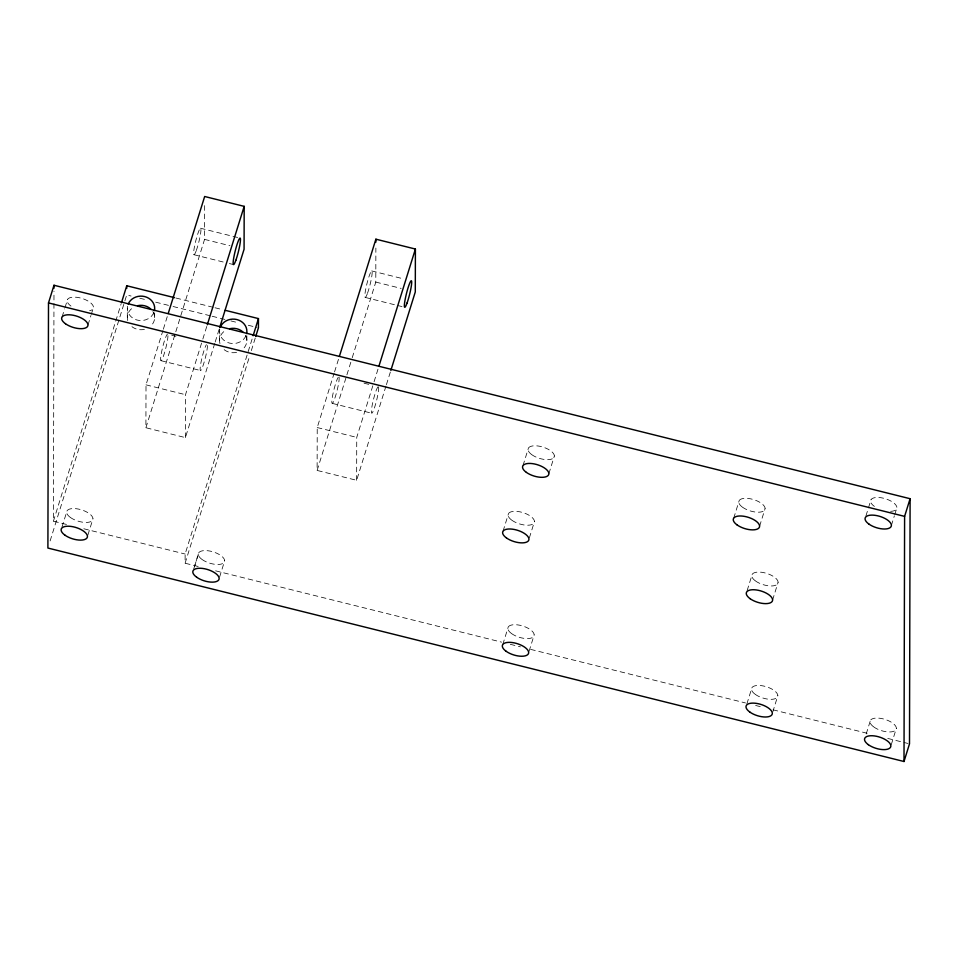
<?xml version="1.0" encoding="UTF-8"?>
<svg xmlns="http://www.w3.org/2000/svg" width="958" height="958" viewBox="0 0 958 958"><rect width="100%" height="100%" fill="white"/><g stroke="black" fill="none" stroke-linecap="round" stroke-linejoin="round"><path stroke-width="0.72" stroke-dasharray="4.79 3.59" d="M66.449 524.445L53.42 521.188L53.983 291.232M127.318 317.409L127.342 308.213M214.748 343.419L185.409 437.602L145.903 427.747L146.011 384.853L162.896 330.63M154.657 317.661L154.669 312.404M198.174 566.489L185.11 563.22L185.133 554.035L252.684 337.144M185.409 437.602L185.517 394.696L202.401 340.473M145.903 427.747L204.569 239.392L204.653 205.371M219.514 340.401L219.538 331.205M246.853 340.653L246.865 335.396M385.966 386.11L356.639 480.293L317.122 470.438L317.23 427.543L334.114 373.321M356.639 480.293L356.735 437.387L373.632 383.164M352.233 357.717L375.787 282.083L375.871 248.062M62.09 316.978L64.629 308.835M65.024 307.59L67.587 299.327M87.98 325.025L90.938 315.517M91.333 314.272L93.477 307.362M53.42 521.188L120.971 304.309M50.115 540.935L126.731 294.956L131.066 296.034M61.995 527.044L67.072 510.746M87.885 535.091L92.962 518.793M163.339 329.205L167.782 314.931M202.845 339.048L206.844 326.211M215.191 341.994L219.19 329.157M185.11 563.22L249.547 356.328M251.331 350.616L255.331 337.779M193.684 569.076L198.761 552.778M194.498 566.477L198.306 554.251M219.574 577.123L224.651 560.825M334.558 371.896L339 357.621M317.122 470.438L346.449 376.266M346.904 374.829L351.79 359.142M374.075 381.739L378.518 367.477M386.409 384.685L390.409 371.848M522.984 465.624L528.481 447.961M503.058 531.175L508.554 513.512M548.874 473.671L554.371 456.008M529.367 537.857L534.444 521.559M502.782 644.542L508.279 626.891M529.091 651.224L534.169 634.926M733.72 518.17L739.217 500.507M759.61 526.205L765.107 508.554M747.144 590.571L752.222 574.273M772.579 600.079L778.112 582.308M746.869 703.938L751.946 687.64M772.759 711.986L777.836 695.688M865.936 515.943L868.044 509.153M868.439 507.908L871.014 499.645M891.371 525.463L894.365 515.835M894.76 514.59L896.904 507.692M866.212 733.96L870.475 720.26M891.287 744.606L896.365 728.308M200.462 228.232L239.979 238.087M371.692 270.922L404.144 279.017M204.569 239.392L229.968 245.727M375.787 282.083L401.186 288.418M194.103 254.744L223.741 262.145M229.381 263.546L233.608 264.6M365.321 297.447L396.373 305.183M397.774 305.53L402.013 306.584M175.961 298.034L213.598 307.41M215.035 307.769L222.28 309.578M139.76 298.201L146.993 299.998M155.675 302.165L171.602 306.141M173.051 306.5L210.676 315.877M212.125 316.248L225.154 319.493M230.938 320.93L238.171 322.738M248.302 325.265L256.995 327.432M171.698 335.228L175.937 336.294M364.088 383.2L369.74 384.613M161.1 360.699L200.617 370.542M332.318 403.39L371.836 413.245M146.011 384.853L185.517 394.696M317.23 427.543L356.735 437.387M83.813 528.768L185.133 554.035M215.598 570.824L501.573 642.135M510.291 644.303L520.445 646.842M530.612 649.368L745.468 702.944M755.623 705.471L762.879 707.291M773.046 709.818L870.307 734.067M887.731 738.414L908.052 743.48M153.807 312.631A13.675 12.226 0.1 0 1 136.778 319.96A13.675 12.226 0.1 0 1 127.833 305.063M246.002 335.623A13.675 12.226 0.1 0 1 229.537 343.096A13.675 12.226 0.1 0 1 219.765 329.085M152.897 311.53A13.675 12.226 0.1 0 1 150.562 326.259M144.395 329.372A13.675 12.226 0.1 0 1 131.222 326.091M127.749 320.571A13.675 12.226 0.1 0 1 134.264 306.883M245.631 335.468A13.675 12.226 0.1 0 1 242.757 349.251M236.59 352.364A13.675 12.226 0.1 0 1 223.418 349.071M219.945 343.563A13.675 12.226 0.1 0 1 225.453 330.438M167.949 335.671A13.675 1.629 -76 0 1 163.016 357.226A13.675 1.629 -76 0 1 161.483 352.52A13.675 1.629 -76 0 1 167.47 334.174M378.566 387.02A13.675 1.629 -76 0 1 374.362 408.06A13.675 1.629 -76 0 1 372.027 406.108A13.675 1.629 -76 0 1 378.206 386.721M339.048 377.177A13.675 1.629 -76 0 1 335.168 397.259A13.675 1.629 -76 0 1 332.186 398.205A13.675 1.629 -76 0 1 338.114 377.476M207.467 345.515A13.675 1.629 -76 0 1 202.833 366.255A13.675 1.629 -76 0 1 200.629 364.423A13.675 1.629 -76 0 1 206.401 344.629M70.988 306.093A13.675 5.904 17.3 0 1 71 297.423A13.675 5.904 17.3 0 1 89.633 302.069A13.675 5.904 17.3 0 1 89.609 310.739M874.403 506.411A13.675 5.904 17.3 0 1 875.277 497.597A13.675 5.904 17.3 0 1 894.521 503.573A13.675 5.904 17.3 0 1 890.305 511.356M511.68 633.657A13.675 5.904 17.3 0 0 533.726 636.399A13.675 5.904 17.3 0 0 517.607 624.879A13.675 5.904 17.3 0 0 511.68 633.657M755.335 694.406A13.675 5.904 17.3 0 0 777.381 697.161A13.675 5.904 17.3 0 0 761.263 685.629A13.675 5.904 17.3 0 0 755.335 694.406M511.955 520.29A13.675 5.904 17.3 0 0 534.001 523.032A13.675 5.904 17.3 0 0 517.883 511.5A13.675 5.904 17.3 0 0 511.955 520.29M755.611 581.039A13.675 5.904 17.3 0 0 777.656 583.781A13.675 5.904 17.3 0 0 761.538 572.261A13.675 5.904 17.3 0 0 755.611 581.039M531.882 454.739A13.675 5.904 17.3 0 0 553.928 457.481A13.675 5.904 17.3 0 0 537.809 445.961A13.675 5.904 17.3 0 0 531.882 454.739M742.618 507.285A13.675 5.904 17.3 0 0 764.652 510.027A13.675 5.904 17.3 0 0 748.545 498.495A13.675 5.904 17.3 0 0 742.618 507.285M196.318 250.457A13.675 1.629 -76 0 0 200.833 228.531A13.675 1.629 -76 0 0 194.702 245.488A13.675 1.629 -76 0 0 196.318 250.457M367.537 293.148A13.675 1.629 -76 0 0 372.051 271.222A13.675 1.629 -76 0 0 365.92 288.178A13.675 1.629 -76 0 0 367.537 293.148M873.864 727.026A13.675 5.904 17.3 0 0 895.91 729.78A13.675 5.904 17.3 0 0 879.803 718.249A13.675 5.904 17.3 0 0 873.864 727.026M70.473 517.512A13.675 5.904 17.3 0 0 92.507 520.266A13.675 5.904 17.3 0 0 76.4 508.734A13.675 5.904 17.3 0 0 70.473 517.512M202.15 559.544A13.675 5.904 17.3 0 0 224.196 562.298A13.675 5.904 17.3 0 0 208.09 550.766A13.675 5.904 17.3 0 0 202.15 559.544"/><path stroke-width="1.44" d="M48.499 302.92L47.9 548.048L904.005 761.502L909.501 743.839L910.1 498.711L53.995 285.256L48.499 302.92L904.603 516.374L904.005 761.502M53.983 288.238L53.995 285.256M126.743 288.382L126.755 285.759L174.512 297.663M168.225 313.506L204.665 196.498L244.182 206.353L244.074 249.248L219.633 327.732M225.166 310.296L258.456 318.595L258.432 327.792L255.774 336.354M375.883 242.146L375.895 239.189L415.401 249.044L415.293 291.939L390.852 370.423M121.415 302.884L126.755 285.759M207.299 324.786L244.182 206.353M253.128 335.719L258.456 318.595M339.443 356.196L375.895 239.189M378.961 366.052L415.401 249.044M904.603 516.374L910.1 498.711M128.204 304.045A13.675 12.226 0.1 0 1 144.67 296.573A13.675 12.226 0.1 0 1 154.454 310.596M220.4 327.037A13.675 12.226 0.1 0 1 236.866 319.553A13.675 12.226 0.1 0 1 246.649 333.576M137.581 305.698A13.675 12.226 0.1 0 1 150.741 308.979M229.776 328.69A13.675 12.226 0.1 0 1 242.937 331.971M526.385 472.39A13.675 5.904 17.3 0 0 548.419 475.144A13.675 5.904 17.3 0 0 532.313 463.612A13.675 5.904 17.3 0 0 526.385 472.39M737.109 524.936A13.675 5.904 17.3 0 0 759.155 527.678A13.675 5.904 17.3 0 0 743.049 516.158A13.675 5.904 17.3 0 0 737.109 524.936M750.114 598.69A13.675 5.904 17.3 0 0 772.16 601.444A13.675 5.904 17.3 0 0 756.042 589.912A13.675 5.904 17.3 0 0 750.114 598.69M506.459 537.941A13.675 5.904 17.3 0 0 528.493 540.695A13.675 5.904 17.3 0 0 512.386 529.163A13.675 5.904 17.3 0 0 506.459 537.941M506.183 651.32A13.675 5.904 17.3 0 0 528.217 654.063A13.675 5.904 17.3 0 0 512.111 642.531A13.675 5.904 17.3 0 0 506.183 651.32M749.839 712.069A13.675 5.904 17.3 0 0 771.885 714.812A13.675 5.904 17.3 0 0 755.766 703.292A13.675 5.904 17.3 0 0 749.839 712.069M407.054 303.003A13.675 1.629 -76 0 0 411.569 281.077A13.675 1.629 -76 0 0 405.438 298.022A13.675 1.629 -76 0 0 407.054 303.003M235.836 260.313A13.675 1.629 -76 0 0 240.338 238.386A13.675 1.629 -76 0 0 234.219 255.331A13.675 1.629 -76 0 0 235.836 260.313M196.653 577.207A13.675 5.904 17.3 0 0 218.699 579.949A13.675 5.904 17.3 0 0 202.581 568.429A13.675 5.904 17.3 0 0 196.653 577.207M64.964 535.175A13.675 5.904 17.3 0 0 87.01 537.917A13.675 5.904 17.3 0 0 70.904 526.397A13.675 5.904 17.3 0 0 64.964 535.175M65.479 323.744A13.675 5.904 17.3 0 0 87.525 326.498A13.675 5.904 17.3 0 0 71.419 314.966A13.675 5.904 17.3 0 0 65.479 323.744M868.906 524.074A13.675 5.904 17.3 0 0 890.952 526.816A13.675 5.904 17.3 0 0 874.834 515.296A13.675 5.904 17.3 0 0 868.906 524.074M868.367 744.689A13.675 5.904 17.3 0 0 890.413 747.432A13.675 5.904 17.3 0 0 874.295 735.912A13.675 5.904 17.3 0 0 868.367 744.689"/></g></svg>
